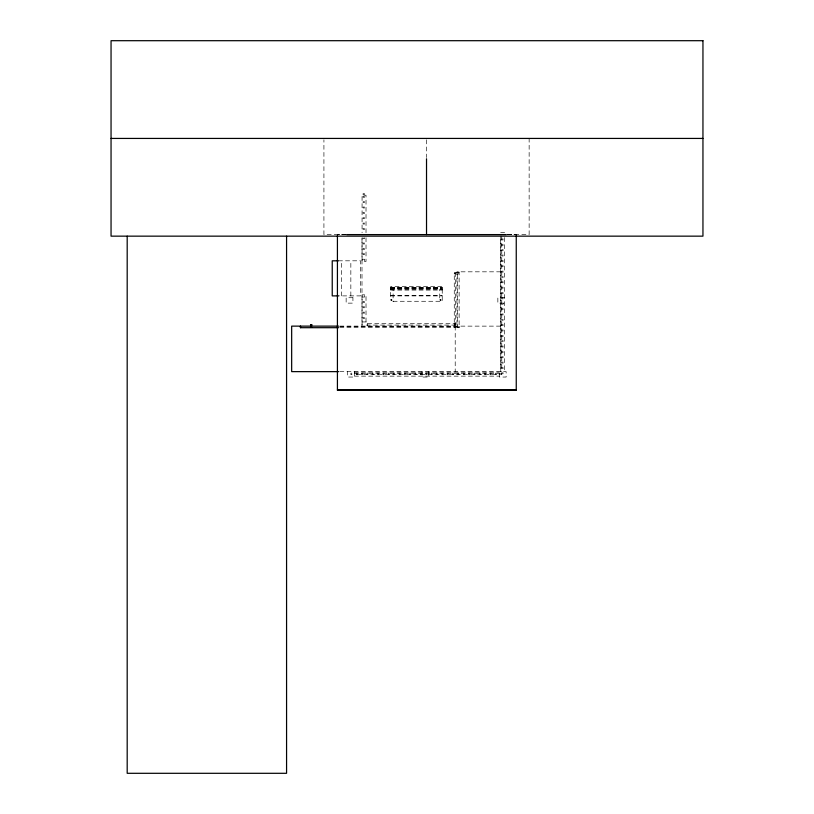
<?xml version="1.0" encoding="UTF-8"?>
<svg xmlns="http://www.w3.org/2000/svg" width="814" height="814" viewBox="0 0 814 814"><rect width="100%" height="100%" fill="white"/><g stroke="black" fill="none" stroke-linecap="round" stroke-linejoin="round"><path stroke-width="0.61" stroke-dasharray="4.07 3.05" d="M341.534 295.889L341.534 260.816M350.844 295.889L350.844 260.816M458.933 326.984C459.096 324.857 458.903 329.11 459.065 326.984M457.804 272.191L459.127 272.161L459.127 327.432L458.414 327.493L457.702 327.432L457.702 272.161L459.106 272.181M457.702 327.432L459.127 327.432M500.681 232.478L504.629 232.478M346.296 234.32L337.423 234.32L346.296 234.636M507.366 234.32L516.249 234.636L507.366 234.636M345.451 234.595L323.921 234.595L323.921 139.815M507.61 234.595L529.141 234.595L529.141 138.553M362.067 259.249L364.58 259.249L364.58 261.467M338.4 260.816L360.582 260.816L360.582 295.889L338.39 295.889M500.712 271.825L456.919 271.825L456.919 326.129M390.588 287.362L442.236 287.362M390.588 287.566L442.236 287.566M390.588 287.79L442.236 287.79M390.588 288.268L442.236 288.268M390.588 288.492L442.236 288.492M390.588 288.695L442.236 288.695M390.588 289.275L393.101 289.275L393.101 301.729M442.236 289.275L439.733 289.275L439.733 297.995M390.588 289.387L442.236 289.387M390.588 290.079L442.236 290.079M390.588 295.441L442.236 295.441M390.588 295.909L442.236 295.909M362.067 297.039L364.58 297.039L364.58 294.831M504.629 297.731L497.853 297.731L497.853 303.134L504.629 303.134M393.111 301.272L440.985 301.272M362.067 321.947L367.47 321.947L367.47 326.129M455.545 324.664L454.181 324.664L454.181 327.167L455.545 327.167L455.545 323.718L366.066 323.718L366.066 325.091L455.545 325.091M339.804 326.129L500.712 326.129M339.784 326.272L459.004 326.272M339.784 327.696L459.004 327.696M339.804 371.632L506.135 371.632L506.135 377.045L499.348 377.045L499.348 371.632M354.426 372.191L499.348 372.191M354.426 373.484L499.45 373.484L499.45 374.481L354.426 374.481M354.426 376.139L499.348 376.139M504.629 237.535L504.629 371.632M503.194 303.246L503.194 304.182L501.678 304.182L501.678 303.246M501.77 236.009L501.77 371.632M500.773 236.009L500.773 371.632L500.681 237.535M455.209 326.129L455.209 371.632M442.236 300.488L442.236 286.66L390.588 286.66L390.588 298.056M428.815 371.632L428.815 377.045L422.039 377.045L422.039 371.632M426.526 139.815L426.526 157.509M366.015 232.712L366.015 195.218L362.067 195.218L362.067 232.712M366.015 237.719L366.015 261.467L362.067 261.467L362.067 237.719M366.015 321.947L366.015 294.831L362.067 294.831L362.067 326.129M364.58 237.688L364.58 238.624L363.064 238.624L363.064 237.688M361.996 238.685L361.996 326.129M354.426 371.632L354.426 377.045L347.649 377.045L347.649 371.632M391.107 287.189L391.656 287.332L391.107 287.189M440.252 287.189L440.801 287.332L440.252 287.189M454.212 273.239C455.077 275.956 456.318 271.327 454.212 273.239M454.212 324.053L454.711 324.928L455.586 324.43L455.626 273.28L454.263 273.28L454.263 324.053C456.847 324.806 454.772 322.649 454.212 324.053M364.58 193.651L363.064 193.651L363.064 194.587L364.58 194.587L364.58 193.651M364.58 196.327L363.064 196.327L363.064 197.263L364.58 197.263L364.58 196.327M364.58 201.689L363.064 201.689L363.064 202.615L364.58 202.615L364.58 201.689M364.58 207.041L363.064 207.041L363.064 207.967L364.58 207.967L364.58 207.041M364.58 212.393L363.064 212.393L363.064 213.329L364.58 213.329L364.58 212.393M364.58 217.745L363.064 217.745L363.064 218.681L364.58 218.681L364.58 217.745M364.58 223.097L363.064 223.097L363.064 224.033L364.58 224.033L364.58 223.097M364.58 228.459L363.064 228.459L363.064 229.385L364.58 229.385L364.58 228.459M503.194 238.99L501.678 238.99L501.678 239.927L503.194 239.927L503.194 238.99M364.58 243.05L363.064 243.05L363.064 243.976L364.58 243.976L364.58 243.05M503.194 244.342L501.678 244.342L501.678 245.279L503.194 245.279L503.194 244.342M364.58 248.402L363.064 248.402L363.064 249.328L364.58 249.328L364.58 248.402M503.194 249.705L501.678 249.705L501.678 250.631L503.194 250.631L503.194 249.705M364.58 253.754L363.064 253.754L363.064 254.69L364.58 254.69L364.58 253.754M503.194 255.067L501.678 255.067L501.678 255.993L503.194 255.993L503.194 255.067M503.194 260.419L501.678 260.419L501.678 261.345L503.194 261.345L503.194 260.419M503.194 265.771L501.678 265.771L501.678 266.707L503.194 266.707L503.194 265.771M503.194 271.123L501.678 271.123L501.678 272.059L503.194 272.059L503.194 271.123M458.14 272.721L454.619 272.721L454.619 274.084L458.14 274.084L458.14 272.721M503.194 276.475L501.678 276.475L501.678 277.411L503.194 277.411L503.194 276.475M503.194 281.837L501.678 281.837L501.678 282.763L503.194 282.763L503.194 281.837M503.194 287.189L501.678 287.189L501.678 288.115L503.194 288.115L503.194 287.189M503.194 292.541L501.678 292.541L501.678 293.467L503.194 293.467L503.194 292.541M352.93 297.731L346.143 297.731L346.143 303.134L352.93 303.134L352.93 297.731M503.194 297.893L501.678 297.893L501.678 298.83L503.194 298.83L503.194 297.893M364.58 301.465L363.064 301.465L363.064 302.401L364.58 302.401L364.58 301.465M364.58 306.817L363.064 306.817L363.064 307.753L364.58 307.753L364.58 306.817M503.194 308.598L501.678 308.598L501.678 309.534L503.194 309.534L503.194 308.598M364.58 312.169L363.064 312.169L363.064 313.105L364.58 313.105L364.58 312.169M503.194 313.96L501.678 313.96L501.678 314.886L503.194 314.886L503.194 313.96M364.58 317.531L363.064 317.531L363.064 318.457L364.58 318.457L364.58 317.531M503.194 319.312L501.678 319.312L501.678 320.238L503.194 320.238L503.194 319.312M503.194 324.664L501.678 324.664L501.678 325.6L503.194 325.6L503.194 324.664M503.194 330.016L501.678 330.016L501.678 330.952L503.194 330.952L503.194 330.016M503.194 335.368L501.678 335.368L501.678 336.304L503.194 336.304L503.194 335.368M503.194 340.73L501.678 340.73L501.678 341.656L503.194 341.656L503.194 340.73M503.194 346.082L501.678 346.082L501.678 347.008L503.194 347.008L503.194 346.082M503.194 351.434L501.678 351.434L501.678 352.36L503.194 352.36L503.194 351.434M503.194 356.786L501.678 356.786L501.678 357.722L503.194 357.722L503.194 356.786M503.194 362.138L501.678 362.138L501.678 363.075L503.194 363.075L503.194 362.138M503.194 367.501L501.678 367.501L501.678 368.427L503.194 368.427L503.194 367.501M503.194 372.853L501.678 372.853L501.678 373.779L503.194 373.779L503.194 372.853M351.821 373.188L350.895 373.188L350.895 374.705L351.821 374.705L351.821 373.188M357.173 373.188L356.247 373.188L356.247 374.705L357.173 374.705L357.173 373.188M362.525 373.188L361.599 373.188L361.599 374.705L362.525 374.705L362.525 373.188M367.887 373.188L366.951 373.188L366.951 374.705L367.887 374.705L367.887 373.188M373.239 373.188L372.303 373.188L372.303 374.705L373.239 374.705L373.239 373.188M378.591 373.188L377.655 373.188L377.655 374.705L378.591 374.705L378.591 373.188M383.943 373.188L383.018 373.188L383.018 374.705L383.943 374.705L383.943 373.188M389.296 373.188L388.37 373.188L388.37 374.705L389.296 374.705L389.296 373.188M394.658 373.188L393.722 373.188L393.722 374.705L394.658 374.705L394.658 373.188M400.01 373.188L399.074 373.188L399.074 374.705L400.01 374.705L400.01 373.188M405.362 373.188L404.426 373.188L404.426 374.705L405.362 374.705L405.362 373.188M410.714 373.188L409.788 373.188L409.788 374.705L410.714 374.705L410.714 373.188M416.066 373.188L415.14 373.188L415.14 374.705L416.066 374.705L416.066 373.188M421.418 373.188L420.492 373.188L420.492 374.705L421.418 374.705L421.418 373.188M426.78 373.188L425.844 373.188L425.844 374.705L426.78 374.705L426.78 373.188M432.132 373.188L431.196 373.188L431.196 374.705L432.132 374.705L432.132 373.188M437.484 373.188L436.548 373.188L436.548 374.705L437.484 374.705L437.484 373.188M442.836 373.188L441.91 373.188L441.91 374.705L442.836 374.705L442.836 373.188M448.188 373.188L447.262 373.188L447.262 374.705L448.188 374.705L448.188 373.188M453.551 373.188L452.615 373.188L452.615 374.705L453.551 374.705L453.551 373.188M458.903 373.188L457.967 373.188L457.967 374.705L458.903 374.705L458.903 373.188M464.255 373.188L463.319 373.188L463.319 374.705L464.255 374.705L464.255 373.188M469.607 373.188L468.681 373.188L468.681 374.705L469.607 374.705L469.607 373.188M474.959 373.188L474.033 373.188L474.033 374.705L474.959 374.705L474.959 373.188M480.311 373.188L479.385 373.188L479.385 374.705L480.311 374.705L480.311 373.188M485.683 373.188L484.747 373.188L484.747 374.705L485.683 374.705L485.683 373.188M491.035 373.188L490.099 373.188L490.099 374.705L491.035 374.705L491.035 373.188M496.387 373.188L495.461 373.188L495.461 374.705L496.387 374.705L496.387 373.188M501.739 373.188L500.814 373.188L500.814 374.705L501.739 374.705L501.739 373.188"/><path stroke-width="1.22" d="M300.468 327.696L300.468 326.272L300.468 327.696L338.522 327.696M111.05 138.431L702.95 138.431M346.723 234.595L506.339 234.595M338.4 260.816L332.234 260.816L332.234 295.889L338.39 295.889M310.5 324.664L311.864 324.664M338.573 326.129L291.666 326.129L291.666 371.632L338.573 371.632M310.521 327.167L311.772 327.167M337.423 389.947L516.249 389.947M516.249 235.582L516.249 390.262L337.423 390.262L337.423 235.582M426.526 158.771L426.526 234.595M286.569 236.152L286.569 773.3L127.188 773.3L127.188 236.152M310.572 325.193C311.447 327.91 312.678 323.28 310.572 325.193M391.107 299.898L391.656 300.04L391.107 299.898M440.252 299.898L440.801 300.04L440.252 299.898M702.95 40.7L111.05 40.7L111.05 236.152L702.95 236.152L702.95 40.7"/></g></svg>
